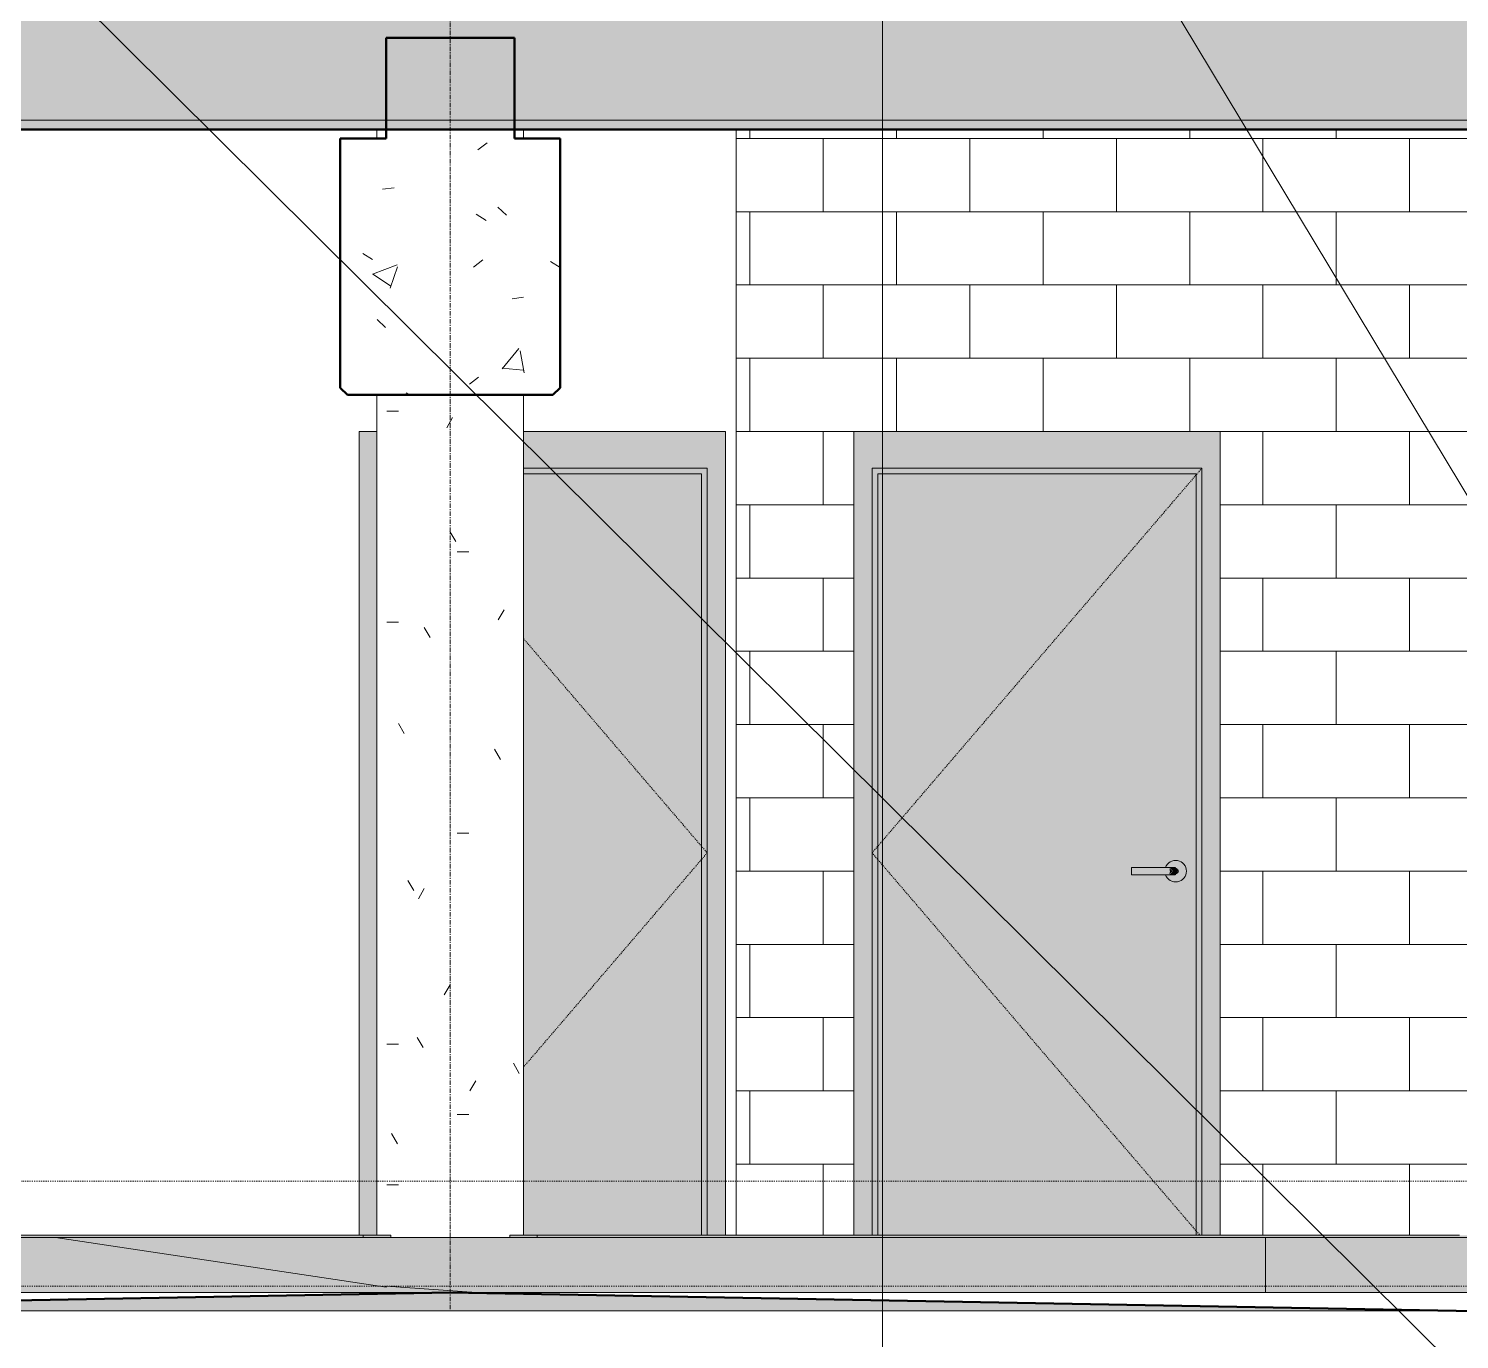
# Model space of a CAD drawing. Header units: inches. Extents: x 1701 to 6939, y -276 to 585.
# Drawn here: x 5545 to 5701.2, y -163.1 to -20 of the extents above; entities that cross this region are included whole.
import ezdxf

# ---------------------------------------------------------------- set-up
doc = ezdxf.new("R2010")
doc.units = ezdxf.units.IN
doc.header["$MEASUREMENT"] = 0
for name, pattern in [('Aligning Line 1_8_', [0.25, 0.125, -0.125]), ('Dash 1_16_', [0.125, 0.0625, -0.0625]), ('Grid Line 1_2_', [0.875, 0.5, -0.125, 0.125, -0.125])]:
    doc.linetypes.add(name, pattern=pattern)
for name, color, linetype, lineweight in [('0-2', 7, 'Continuous', 9), ('0-4', 10, 'Continuous', 5), ('A-DOOR-2', 7, 'Dash 1_16_', 9), ('A-DOOR-4', 7, 'Continuous', 9), ('A-DOOR-5', 254, 'Continuous', 9), ('A-DOOR-6', 9, 'Continuous', 9), ('A-DOOR-FRAM-2', 7, 'Continuous', 9), ('A-DOOR-FRAM-3', 9, 'Continuous', 9), ('A-FLOR', 192, 'Continuous', 13), ('A-FLOR-1', 192, 'Continuous', 5), ('A-FLOR-2', 192, 'Continuous', 50), ('A-FLOR-3', 192, 'Continuous', 9), ('A-FLOR-LEVL-1', 51, 'Grid Line 1_2_', 9), ('A-FLOR-PATT-1', 8, 'Continuous', 9), ('A-GENM-1', 55, 'Continuous', 9), ('A-GENM-2', 7, 'Continuous', 9), ('A-WALL-PATT-5', 55, 'Continuous', 9), ('C-BLDG-PADS-1', 50, 'Continuous', 13), ('G-ANNO-SYMB', 111, 'Aligning Line 1_8_', 9), ('G-ANNO-SYMB-1', 147, 'Aligning Line 1_8_', 9), ('G-ANNO-SYMB-2', 111, 'Continuous', 9), ('G-ANNO-TEXT', 231, 'Continuous', 9), ('S-BEAM', 12, 'Continuous', 9), ('S-BEAM-3', 12, 'Continuous', 50), ('S-COLS', 52, 'Continuous', 9), ('S-FNDN-1', 7, 'Continuous', 9), ('S-FNDN-2', 32, 'Continuous', 5), ('S-GRID-1', 1, 'Grid Line 1_2_', 9)]:
    doc.layers.add(name, color=color, linetype=linetype, lineweight=lineweight)
pattern_1 = [(50, (7056.429, 68.768), (27.5427, -2.40992), [2.88, -31.68]), (355, (7056.43, 68.768), (-5.32784, 28.88427), [2.304, -25.344]), (100.451, (7058.725, 68.567), (22.2153, 26.47393), [2.448, -26.924]), (46.184, (7056.43, 76.448), (40.9819, -6.3564), [4.32, -47.52]), (96.636, (7059.844, 75.918), (35.89075, 37.4062), [3.671, -40.386]), (351.184, (7056.43, 76.45), (35.891, 37.4062), [3.456, -38.016]), (21, (7060.269, 74.528), (22.92104, -15.46073), [2.88, -31.68]), (326, (7060.27, 74.528), (9.34353, 27.84574), [2.304, -25.344]), (71.451, (7062.18, 73.24), (32.26477, 12.38442), [2.448, -26.924]), (37.5, (7056.429, 68.768), (0.466855, 12.782707), [1.267, -23.77, 1.267, -24.461, -25.44]), (37.5, (7056.429, 68.768), (0.466855, 12.782707), [-50.765, 1.267, -24.173]), (7.5, (7056.429, 68.768), (10.10159, 15.14509), [1.267, -13.402, 1.267, -23.194, -9.696]), (7.5, (7056.429, 68.768), (10.10159, 15.14509), [-39.13, 1.267, -8.429]), (327.5, (7047.866, 68.768), (20.49916, -0.86578), [1.267, -8.333, 1.267, -28.685, -39.744]), (327.5, (7047.866, 68.768), (20.49916, -0.86578), [-39.552, 1.267, -38.477]), (317.5, (7044.026, 68.768), (22.39478, 3.84429), [1.267, -11.213, 1.267, -18.624, -28.224]), (317.5, (7044.026, 68.768), (22.39478, 3.84429), [-32.371, 1.267, -26.957])]

# ---------------------------------------------------------------- blocks, each defined once
blk = doc.blocks.new('CTR  - Topography_rvt-2-SECTION _ CENTER LOOKING EAST')
at = {"layer": 'C-BLDG-PADS-1'}
blk.add_line((-1938.32, -160), (-3825.32, -160), dxfattribs=at)
blk = doc.blocks.new('HOLLOW METAL - UNIT DOOR-V75-SECTION _ CENTER LOOKING EAST')
at = {"layer": 'A-DOOR-6'}
blk.add_hatch(color=256, dxfattribs=at).paths.add_polyline_path([(-3144.82, -151.75), (-3126.9, -151.75), (-3126.9, -68.63), (-3146.32, -68.63), (-3146.32, -151.75)], flags=0)
at = {"layer": 'A-DOOR-FRAM-3'}
h = blk.add_hatch(color=256, dxfattribs=at)
h.paths.add_polyline_path([(-3164.27, -151.75), (-3162.32, -151.75), (-3162.32, -64), (-3164.27, -64), (-3164.27, -145.28)], flags=0)
h.paths.add_polyline_path([(-3124.27, -151.75), (-3124.27, -64), (-3146.32, -64), (-3146.32, -68), (-3126.27, -68), (-3126.27, -151.75), (-3124.28, -151.75)], flags=0)
blk.add_hatch(color=256, dxfattribs=at).paths.add_polyline_path([(-3126.28, -151.75), (-3126.27, -151.75), (-3126.27, -68), (-3146.32, -68), (-3146.32, -68.63), (-3126.9, -68.63), (-3126.9, -151.75)], flags=0)
at = {"layer": 'A-DOOR-2'}
for p, q in [((-3146.32, -86.61), (-3126.27, -110)), ((-3126.27, -110), (-3146.32, -133.39))]:
    blk.add_line(p, q, dxfattribs=at)
at = {"layer": 'A-DOOR-FRAM-2'}
for p, q in [((-3162.32, -64), (-3164.27, -64)), ((-3164.27, -64), (-3164.27, -151.75)), ((-3124.27, -64), (-3146.32, -64)), ((-3124.27, -64), (-3124.27, -151.75)), ((-3146.32, -68), (-3126.27, -68)), ((-3146.32, -68.63), (-3126.9, -68.63)), ((-3126.9, -68.63), (-3126.9, -151.75)), ((-3126.27, -68), (-3126.27, -151.75))]:
    blk.add_line(p, q, dxfattribs=at)
blk = doc.blocks.new('HOLLOW METAL - UNIT DOOR-2125835-SECTION _ CENTER LOOKING EAST')
at = {"layer": 'A-DOOR-5'}
h = blk.add_hatch(color=256, dxfattribs=at)
h.paths.add_polyline_path([(-3075.13, -113.18), (-3074.82, -113.14), (-3074.54, -113.02), (-3074.29, -112.84), (-3074.11, -112.59), (-3073.99, -112.31), (-3073.95, -112), (-3073.99, -111.69), (-3074.11, -111.41), (-3074.29, -111.16), (-3074.54, -110.98), (-3074.88, -110.85), (-3075.13, -110.82), (-3075.43, -110.86), (-3075.72, -110.98), (-3075.96, -111.16), (-3076.15, -111.41), (-3076.22, -111.61), (-3075.75, -111.62), (-3075.48, -111.62), (-3075.13, -111.64), (-3074.93, -111.74), (-3074.88, -111.82), (-3074.89, -112.2), (-3075.06, -112.35), (-3075.24, -112.39), (-3075.57, -112.35), (-3076.01, -112.39), (-3076.23, -112.39), (-3076.15, -112.59), (-3075.96, -112.84), (-3075.72, -113.02), (-3075.43, -113.14)], flags=0)
h.paths.add_polyline_path([(-3075.82, -112.2), (-3075.76, -112), (-3075.82, -111.9), (-3075.82, -112.1)], flags=0)
for points in [[(-3075.82, -112), (-3075.83, -111.61), (-3079.95, -111.62), (-3079.95, -112), (-3076.31, -112)], [(-3076.3, -112.39), (-3075.82, -112.38), (-3075.82, -112), (-3079.95, -112), (-3079.95, -112.39), (-3076.31, -112.39)]]:
    blk.add_hatch(color=256, dxfattribs=at).paths.add_polyline_path(points, flags=0)
h = blk.add_hatch(color=256, dxfattribs=at)
h.paths.add_polyline_path([(-3075.45, -112), (-3075.82, -111.66), (-3075.79, -111.9), (-3075.76, -112), (-3075.54, -112)], flags=0)
h.paths.add_polyline_path([(-3074.87, -112), (-3074.93, -111.74), (-3075.06, -111.65), (-3075.24, -111.61), (-3075.57, -111.65), (-3075.77, -111.66), (-3075.44, -112), (-3074.88, -112)], flags=0)
h = blk.add_hatch(color=256, dxfattribs=at)
h.paths.add_polyline_path([(-3075.82, -112.39), (-3075.48, -112.38), (-3075.13, -112.36), (-3074.93, -112.26), (-3074.89, -112.2), (-3074.9, -112), (-3075.45, -112.01), (-3075.81, -112.38)], flags=0)
h.paths.add_polyline_path([(-3075.82, -112.38), (-3075.45, -112), (-3075.76, -112), (-3075.82, -112.34)], flags=0)
at = {"layer": 'A-DOOR-6'}
h = blk.add_hatch(color=256, dxfattribs=at)
h.paths.add_polyline_path([(-3107.65, -151.75), (-3072.9, -151.75), (-3072.9, -68.63), (-3107.65, -68.63), (-3107.65, -138.75)], flags=0)
h.paths.add_polyline_path([(-3075.13, -113.18), (-3075.43, -113.14), (-3075.72, -113.02), (-3075.96, -112.84), (-3076.15, -112.59), (-3076.26, -112.39), (-3079.95, -112.38), (-3079.95, -111.61), (-3076.23, -111.61), (-3076.15, -111.41), (-3075.96, -111.16), (-3075.72, -110.98), (-3075.43, -110.86), (-3075.13, -110.82), (-3074.82, -110.86), (-3074.54, -110.98), (-3074.29, -111.16), (-3074.11, -111.41), (-3073.99, -111.69), (-3073.95, -112), (-3073.99, -112.31), (-3074.11, -112.59), (-3074.29, -112.84), (-3074.54, -113.02), (-3074.88, -113.15)], flags=0)
at = {"layer": 'A-DOOR-FRAM-3'}
for points in [[(-3110.27, -151.75), (-3108.27, -151.75), (-3108.27, -68), (-3072.27, -68), (-3072.27, -151.75), (-3070.27, -151.75), (-3070.27, -64), (-3110.27, -64), (-3110.27, -151.75)], [(-3072.27, -151.75), (-3072.27, -68), (-3108.27, -68), (-3108.27, -151.75), (-3107.65, -151.75), (-3107.65, -68.63), (-3072.9, -68.63), (-3072.9, -151.75), (-3072.28, -151.75)]]:
    blk.add_hatch(color=256, dxfattribs=at).paths.add_polyline_path(points, flags=0)
at = {"layer": 'A-DOOR-2'}
for p, q in [((-3072.27, -68), (-3108.27, -110)), ((-3108.27, -110), (-3072.49, -151.75))]:
    blk.add_line(p, q, dxfattribs=at)
at = {"layer": 'A-DOOR-4'}
for p, q in [((-3075.82, -111.61), (-3079.95, -111.61)), ((-3079.95, -112), (-3079.95, -111.61)), ((-3079.95, -112.39), (-3079.95, -112)), ((-3079.95, -112.39), (-3075.82, -112.39))]:
    blk.add_line(p, q, dxfattribs=at)
at = {"layer": 'A-DOOR-4', "flags": 128}
for points in [[(-3075.23, -111.61), (-3075.23, -111.61), (-3075.23, -111.61), (-3075.23, -111.61), (-3075.23, -111.61), (-3075.24, -111.61), (-3075.24, -111.61), (-3075.25, -111.61), (-3075.26, -111.61), (-3075.27, -111.61), (-3075.27, -111.61), (-3075.28, -111.61), (-3075.29, -111.61), (-3075.31, -111.61), (-3075.32, -111.61), (-3075.33, -111.61), (-3075.34, -111.61), (-3075.36, -111.61), (-3075.37, -111.61), (-3075.39, -111.61), (-3075.41, -111.61), (-3075.42, -111.61), (-3075.44, -111.61), (-3075.46, -111.61), (-3075.48, -111.61), (-3075.5, -111.61), (-3075.52, -111.61), (-3075.54, -111.61), (-3075.56, -111.61), (-3075.58, -111.61), (-3075.6, -111.61), (-3075.63, -111.61), (-3075.65, -111.61), (-3075.67, -111.61), (-3075.69, -111.61), (-3075.72, -111.61), (-3075.74, -111.61), (-3075.76, -111.61), (-3075.79, -111.61), (-3075.81, -111.61), (-3075.82, -111.61)], [(-3075.82, -112.39), (-3075.79, -112.39), (-3075.77, -112.39), (-3075.75, -112.39), (-3075.72, -112.39), (-3075.7, -112.39), (-3075.68, -112.39), (-3075.65, -112.39), (-3075.63, -112.39), (-3075.61, -112.39), (-3075.59, -112.39), (-3075.57, -112.39), (-3075.55, -112.39), (-3075.52, -112.39), (-3075.5, -112.39), (-3075.48, -112.39), (-3075.47, -112.39), (-3075.45, -112.39), (-3075.43, -112.39), (-3075.41, -112.39), (-3075.39, -112.39), (-3075.38, -112.39), (-3075.36, -112.39), (-3075.35, -112.39), (-3075.33, -112.39), (-3075.32, -112.39), (-3075.31, -112.39), (-3075.3, -112.39), (-3075.29, -112.39), (-3075.28, -112.39), (-3075.27, -112.39), (-3075.26, -112.39), (-3075.25, -112.39), (-3075.25, -112.39), (-3075.24, -112.39), (-3075.24, -112.39), (-3075.23, -112.39), (-3075.23, -112.39), (-3075.23, -112.39), (-3075.23, -112.39)]]:
    blk.add_lwpolyline(points, dxfattribs=at)
at = {"layer": 'A-DOOR-4'}
for centre, radius, start, end in [((-3075.13, -112), 1.18, 0, 160.3657), ((-3075.13, -112), 1.18, 199.5633, 0), ((-3075.23, -112), 0.394, 75, 90), ((-3075.23, -112), 0.394, 270, 285), ((-3075.23, -112), 0.394, 0, 26.301), ((-3075.23, -112), 0.394, 333.699, 0)]:
    blk.add_arc(centre, radius, start, end, dxfattribs=at)
at = {"layer": 'A-DOOR-FRAM-2'}
for p, q in [((-3110.27, -151.75), (-3110.27, -64)), ((-3070.27, -64), (-3110.27, -64)), ((-3070.27, -151.75), (-3070.27, -64)), ((-3108.27, -151.75), (-3108.27, -68)), ((-3108.27, -68), (-3072.27, -68)), ((-3107.65, -151.75), (-3107.65, -68.63)), ((-3107.65, -68.63), (-3072.9, -68.63)), ((-3072.9, -68.63), (-3072.9, -151.75)), ((-3072.27, -68), (-3072.27, -151.75))]:
    blk.add_line(p, q, dxfattribs=at)
blk = doc.blocks.new('Parking_Stall_Multiple - STANDARD-1982617-SECTION _ CENTER LOOKING EAST')
at = {"layer": 'A-GENM-1'}
for points in [[(-3147.82, -152), (-3144.82, -152), (-3144.82, -151.75), (-3147.82, -151.75)], [(-3107.65, -152), (-3044.16, -152), (-3044.16, -151.75), (-3144.82, -151.75), (-3144.82, -152), (-3108.27, -152)], [(-3041.16, -152), (-3041.16, -151.75), (-3044.16, -151.75), (-3044.16, -152)], [(-2865.39, -152), (-2836.82, -152), (-2836.82, -151.75), (-2937.49, -151.75), (-2937.49, -152), (-2910.12, -152)], [(-2833.82, -152), (-2833.82, -151.75), (-2836.82, -151.75), (-2836.82, -152), (-2835.32, -152)]]:
    blk.add_hatch(color=256, dxfattribs=at).paths.add_polyline_path(points, flags=0)
at = {"layer": 'A-GENM-2'}
for p, q in [((-3147.82, -151.75), (-3144.82, -151.75)), ((-3147.82, -151.75), (-3147.82, -152)), ((-3144.82, -152), (-3147.82, -152)), ((-3144.82, -151.75), (-3044.16, -151.75)), ((-3144.82, -151.75), (-3144.82, -152)), ((-3044.16, -152), (-3144.82, -152)), ((-2937.49, -151.75), (-2836.82, -151.75)), ((-2836.82, -152), (-2937.49, -152)), ((-2836.82, -151.75), (-2833.82, -151.75)), ((-2836.82, -151.75), (-2836.82, -152)), ((-2833.82, -152), (-2836.82, -152)), ((-2833.82, -152), (-2833.82, -151.75))]:
    blk.add_line(p, q, dxfattribs=at)
blk = doc.blocks.new('CTR - 1st Phase - Common Walls_rvt-2-SECTION _ CENTER LOOKING EAST')
at = {"layer": 'A-WALL-PATT-5'}
h = blk.add_hatch(dxfattribs=at)
h.set_pattern_fill('FP_54', color=256, style=0, pattern_type=2)
h.set_pattern_definition([(0, (-3120.274, -152), (0, 8), []), (90, (-3120.274, -152), (-8, 8), [8, -8])])
h.paths.add_polyline_path([(-3041.16, -151.75), (-2835.32, -151.75), (-2835.32, -60), (-2838.54, -60), (-2839.32, -59.21), (-2839.32, -32), (-2835.32, -32), (-2835.32, -31), (-3123.09, -31), (-3123.05, -151.75), (-3110.27, -151.75), (-3110.27, -64), (-3070.27, -64), (-3070.27, -151.75), (-3044.16, -151.75)], flags=0)
at = {"layer": 'A-FLOR-LEVL-1'}
for p, q in [((-4168.71, -30), (-1830.2, -30)), ((-4168.71, -152), (-1830.2, -152))]:
    blk.add_line(p, q, dxfattribs=at)
at = {"layer": 'G-ANNO-SYMB-1'}
blk.add_line((-1926.87, -145.84), (-4071.96, -145.84), dxfattribs=at)
at = {"layer": 'S-FNDN-1'}
blk.add_line((-3123.09, -31), (-3123.09, -151.75), dxfattribs=at)
at = {"layer": '0-2'}
for name, p in [('HOLLOW METAL - UNIT DOOR-V75-SECTION _ CENTER LOOKING EAST', (0, 0)), ('HOLLOW METAL - UNIT DOOR-2125835-SECTION _ CENTER LOOKING EAST', (0, 0)), ('Parking_Stall_Multiple - STANDARD-1982617-SECTION _ CENTER LOOKING EAST', (-327, 0)), ('Parking_Stall_Multiple - STANDARD-1982617-SECTION _ CENTER LOOKING EAST', (0, 0))]:
    blk.add_blockref(name, p, dxfattribs=at)
blk = doc.blocks.new('CTR - 1st Phase -Stairs _ Elevators_rvt-2-SECTION _ CENTER LOOKING EAST')
at = {"layer": 'A-FLOR-LEVL-1'}
for p, q in [((-4168.71, -30), (-1830.2, -30)), ((-4168.71, -152), (-1830.2, -152))]:
    blk.add_line(p, q, dxfattribs=at)
blk = doc.blocks.new('Concrete-Rectangular-Column - ONE-V51-SECTION _ CENTER LOOKING EAST')
at = {"layer": 'S-COLS'}
h = blk.add_hatch(dxfattribs=at)
h.set_pattern_fill('FP_39', color=256, style=0, pattern_type=2)
h.set_pattern_definition([(0, (-1688.897, 68.768), (30.72, 7.68), [1.267, -21.773, 1.267, -21.773, -122.88]), (0, (-1688.897, 68.768), (30.72, 7.68), [-46.08, 1.267, -44.813, 1.267, -21.773, -53.76]), (0, (-1688.897, 68.768), (30.72, 7.68), [-115.2, 1.267, -14.093, 1.267, -37.133]), (120, (-1677.377, 72.608), (-22.011075, 22.7643), [1.267, -21.773, 1.267, -21.773, -122.88]), (120, (-1677.377, 72.608), (-22.011075, 22.7643), [-46.08, 1.267, -44.813, 1.267, -21.773, -53.76]), (120, (-1677.377, 72.608), (-22.011075, 22.7643), [-115.2, 1.267, -14.093, 1.267, -37.133]), (240, (-1673.537, 87.968), (-8.708925, -30.4443), [1.267, -21.773, 1.267, -21.773, -122.88]), (240, (-1673.537, 87.968), (-8.708925, -30.4443), [-46.08, 1.267, -44.813, 1.267, -21.773, -53.76]), (240, (-1673.537, 87.968), (-8.708925, -30.4443), [-115.2, 1.267, -14.093, 1.267, -37.133])])
h.paths.add_polyline_path([(-3147.82, -152), (-3147.82, -151.75), (-3146.32, -151.75), (-3146.32, -60), (-3162.32, -60), (-3162.32, -151.75), (-3160.82, -151.75), (-3160.82, -152)], flags=0)
h.paths.add_polyline_path([(-3146.32, -32), (-3146.32, -31), (-3147.32, -31), (-3147.32, -32)], flags=0)
h.paths.add_polyline_path([(-3162.32, -32), (-3161.32, -32), (-3161.32, -31), (-3162.32, -31)], flags=0)
for p, q in [((-3162.32, -31), (-3162.32, -32)), ((-3146.32, -31), (-3146.32, -32)), ((-3162.32, -60), (-3162.32, -151.75)), ((-3146.32, -60), (-3146.32, -151.75)), ((-3147.82, -152), (-3160.82, -152))]:
    blk.add_line(p, q, dxfattribs=at)
blk = doc.blocks.new('Inverted Tee Beam - 24IT40-2543515-SECTION _ CENTER LOOKING EAST')
at = {"layer": 'S-BEAM'}
h = blk.add_hatch(dxfattribs=at)
h.set_pattern_fill('FP_53', color=256, style=0, pattern_type=2)
h.set_pattern_definition([(50, (-1688.897, 68.768), (27.5427, -2.40992), [2.88, -31.68]), (355, (-1688.897, 68.768), (-5.32784, 28.88427), [2.304, -25.344]), (100.451, (-1686.6, 68.567), (22.2153, 26.47393), [2.448, -26.924]), (46.184, (-1688.897, 76.448), (40.9819, -6.3564), [4.32, -47.52]), (96.636, (-1685.482, 75.918), (35.8907, 37.4062), [3.671, -40.386]), (351.184, (-1688.897, 76.45), (35.891, 37.4062), [3.456, -38.016]), (21, (-1685.057, 74.528), (22.92104, -15.46073), [2.88, -31.68]), (326, (-1685.057, 74.528), (9.34353, 27.84574), [2.304, -25.344]), (71.451, (-1683.147, 73.24), (32.26477, 12.3844), [2.448, -26.924]), (37.5, (-1688.897, 68.768), (0.466855, 12.78271), [1.267, -23.77, 1.267, -24.461, -25.44]), (37.5, (-1688.897, 68.768), (0.466855, 12.78271), [-50.765, 1.267, -24.173]), (7.5, (-1688.897, 68.768), (10.10159, 15.14509), [1.267, -13.402, 1.267, -23.194, -9.696]), (7.5, (-1688.897, 68.768), (10.10159, 15.14509), [-39.13, 1.267, -8.429]), (327.5, (-1697.46, 68.768), (20.49916, -0.86578), [1.267, -8.333, 1.267, -28.685, -39.744]), (327.5, (-1697.46, 68.768), (20.49916, -0.86578), [-39.552, 1.267, -38.477]), (317.5, (-1701.3, 68.768), (22.39478, 3.84429), [1.267, -11.213, 1.267, -18.624, -28.224]), (317.5, (-1701.3, 68.768), (22.39478, 3.84429), [-32.371, 1.267, -26.957])])
h.paths.add_polyline_path([(-3143.11, -60), (-3142.32, -59.21), (-3142.32, -32), (-3147.32, -32), (-3147.32, -31), (-3161.32, -31), (-3161.32, -32), (-3166.32, -32), (-3166.32, -59.21), (-3165.54, -60), (-3146.32, -60)], flags=0)
at = {"layer": 'S-BEAM-3'}
for p, q in [((-3161.32, -21), (-3161.32, -32)), ((-3147.32, -21), (-3161.32, -21)), ((-3147.32, -32), (-3147.32, -21)), ((-3161.32, -32), (-3166.32, -32)), ((-3166.32, -32), (-3166.32, -59.21)), ((-3142.32, -32), (-3147.32, -32)), ((-3142.32, -59.21), (-3142.32, -32)), ((-3166.32, -59.21), (-3165.54, -60)), ((-3143.11, -60), (-3142.32, -59.21)), ((-3165.54, -60), (-3143.11, -60))]:
    blk.add_line(p, q, dxfattribs=at)

msp = doc.modelspace()

# ---------------------------------------------------------------- hatches: boundary and pattern name
at = {"layer": 'A-FLOR-1'}
for points in [[(5584.01, -157.42), (5584.01, -152), (5547.92, -152), (5582.45, -157.18)], [(5680.01, -158), (5680.01, -152), (5584.01, -152), (5584.01, -157.31), (5593.86, -158), (5678.83, -158)]]:
    msp.add_hatch(color=256, dxfattribs=at).paths.add_polyline_path(points, flags=0)
at = {"layer": 'A-FLOR-PATT-1'}
h = msp.add_hatch(dxfattribs=at)
h.set_pattern_fill('FP_53', color=256, style=0, pattern_type=2)
h.set_pattern_definition(pattern_1)
h.paths.add_polyline_path([(5333.53, -31), (6806, -31), (6806, -19), (5333.53, -19), (5333.53, -23.19)], flags=0)
h = msp.add_hatch(dxfattribs=at)
h.set_pattern_fill('FP_53', color=256, style=0, pattern_type=2)
h.set_pattern_definition(pattern_1)
h.paths.add_polyline_path([(5276.61, -168.25), (5359.42, -168.25), (5482, -166), (5039.02, -166.01), (5165.37, -168.25), (5209.57, -168.25)], flags=0)
h.paths.add_polyline_path([(6013.42, -168.25), (6136, -166), (5700.34, -166.01), (5822.58, -168.25), (5946.98, -168.25)], flags=0)
h.paths.add_polyline_path([(6550.31, -168.25), (6639.12, -168.25), (6725.34, -166), (6354.34, -166.01), (6476.58, -168.25)], flags=0)
h.paths.add_polyline_path([(5591, -160), (5700, -160), (5591, -158), (5482, -160), (5584.01, -160)], flags=0)
h.paths.add_polyline_path([(4940.16, -160), (5038.67, -160), (4926, -158), (4926, -160)], flags=0)
h.paths.add_polyline_path([(6136, -160), (6354, -160), (6245, -158), (6148.09, -159.78)], flags=0)
h.paths.add_polyline_path([(6732.76, -160), (6802, -160), (6802, -158), (6725.46, -160), (6731.45, -160)], flags=0)
at = {"layer": 'S-FNDN-2'}
h = msp.add_hatch(color=256, dxfattribs=at)
h.paths.add_polyline_path([(5542, -158), (5593.86, -158), (5584.01, -157.31), (5584.01, -157.42), (5547.92, -152), (5542, -152), (5542, -157.42)], flags=0)
h.paths.add_polyline_path([(6564, -158), (6802.38, -157.99), (6802.38, -31), (6801.48, -31), (6801.48, -52), (6584, -52), (6584, -59.21), (6583.21, -60), (6580, -60), (6580, -151.75), (6788.84, -151.75), (6788.84, -152), (6237, -152), (6237, -60), (6233.79, -60), (6233, -59.21), (6233, -32), (6237, -32), (6237, -31), (6232.49, -31), (6232.49, -36), (6225, -36), (6225, -158), (6562.51, -158)], flags=0)
h.paths.add_polyline_path([(5680.01, -158), (6105, -158), (6105, -152), (5680.01, -152), (5680.01, -154.85)], flags=0)
h.paths.add_polyline_path([(6282.16, -151.75), (6564, -151.75), (6564, -60), (6560.79, -60), (6560, -59.21), (6560, -32), (6564, -32), (6564, -31), (6560, -31), (6560, -36), (6257.52, -36), (6257.52, -31), (6253, -31), (6253, -32), (6257, -32), (6257, -59.21), (6256.21, -60), (6253, -60), (6253, -151.75), (6254.5, -151.75)], flags=0)
h.paths.add_polyline_path([(6812, -16), (6814, -16), (6814, -4), (6812, -4), (6812, -8.86)], flags=0)

# ---------------------------------------------------------------- linework, layer by layer
at = {"layer": 'A-FLOR'}
msp.add_line((6796.19, -158), (4932, -158), dxfattribs=at)
at = {"layer": 'A-FLOR-2'}
for p, q in [((5333.53, -31), (6802.38, -31)), ((5591, -158), (5359.42, -162.25)), ((5822.58, -162.25), (5591, -158))]:
    msp.add_line(p, q, dxfattribs=at)
at = {"layer": 'A-FLOR-3'}
for p, q in [((5584.01, -157.42), (5547.92, -152)), ((5680.01, -152), (5680.01, -158)), ((5593.86, -158), (5584.01, -157.31)), ((5584.01, -157.31), (5584.01, -157.42))]:
    msp.add_line(p, q, dxfattribs=at)
at = {"layer": 'A-FLOR-LEVL-1'}
for p, q in [((4577.36, -30), (6914.38, -30)), ((4577.36, -152), (6914.38, -152))]:
    msp.add_line(p, q, dxfattribs=at)
at = {"layer": 'G-ANNO-SYMB'}
msp.add_line((6818.45, -157.31), (4673.28, -157.31), dxfattribs=at)
at = {"layer": 'G-ANNO-SYMB-2'}
msp.add_line((5638.18, 489.85), (5638.18, -183.08), dxfattribs=at)
at = {"layer": 'G-ANNO-TEXT'}
for p, q in [((5114.39, 416.28), (5806.54, -271.21)), ((5639.63, 32.68), (5806.55, -244.66))]:
    msp.add_line(p, q, dxfattribs=at)
at = {"layer": 'S-GRID-1'}
msp.add_line((5591, -159.84), (5591, 470.5), dxfattribs=at)

# ---------------------------------------------------------------- block references
at = {"layer": '0-4'}
for name in ['CTR - 1st Phase - Common Walls_rvt-2-SECTION _ CENTER LOOKING EAST', 'CTR - 1st Phase -Stairs _ Elevators_rvt-2-SECTION _ CENTER LOOKING EAST', 'CTR  - Topography_rvt-2-SECTION _ CENTER LOOKING EAST']:
    msp.add_blockref(name, (8745.33, 0), dxfattribs=at)
at = {"layer": 'S-BEAM'}
msp.add_blockref('Inverted Tee Beam - 24IT40-2543515-SECTION _ CENTER LOOKING EAST', (8745.33, 0), dxfattribs=at)
at = {"layer": 'S-COLS'}
msp.add_blockref('Concrete-Rectangular-Column - ONE-V51-SECTION _ CENTER LOOKING EAST', (8745.33, 0), dxfattribs=at)

doc.saveas('drawing.dxf')
